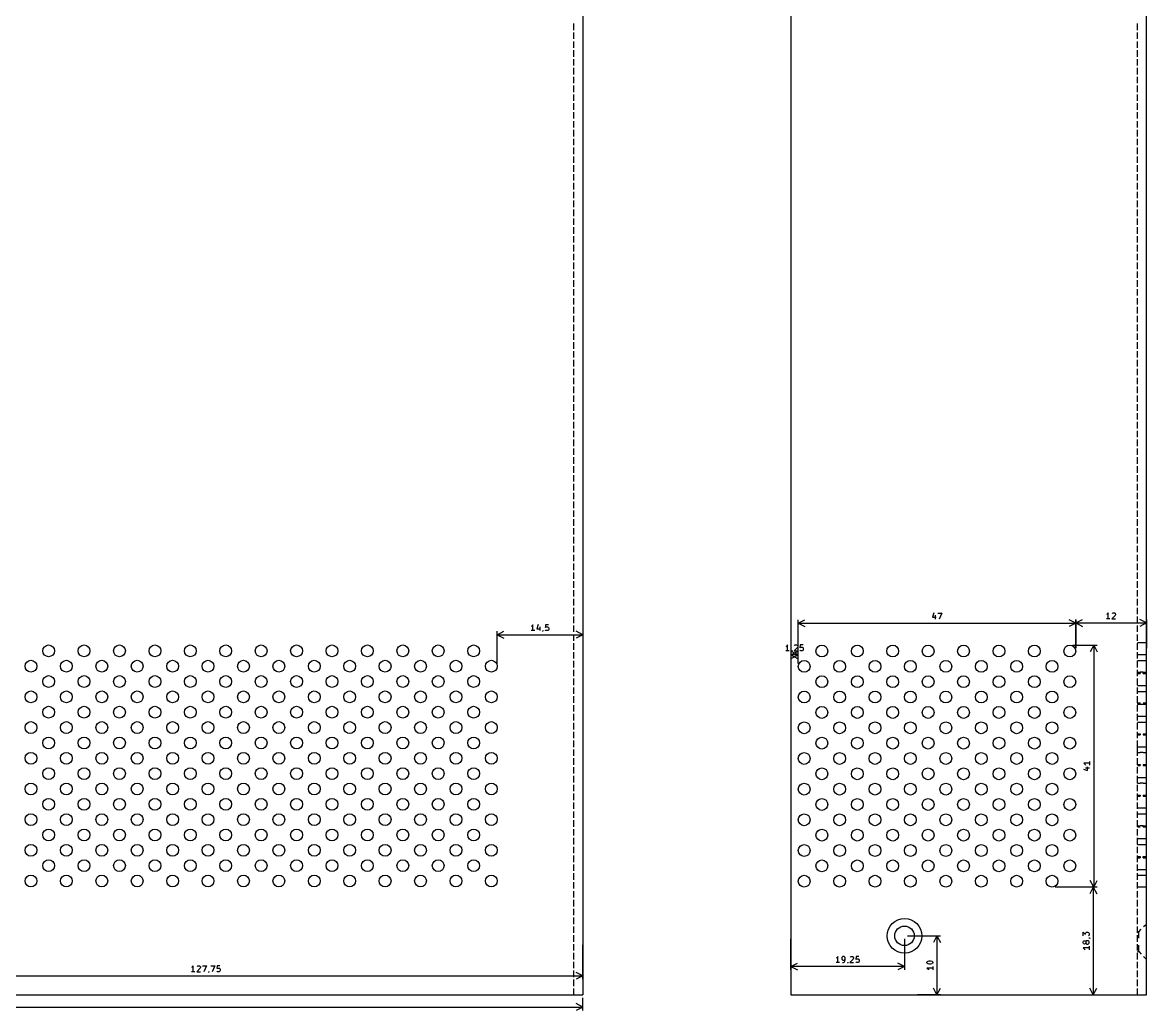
# Model space of a CAD drawing. Extents: x 24 to 504, y -400 to -22.
# Drawn here: x 295.1 to 485.5, y -397.5 to -230 of the extents above; entities that cross this region are included whole.
import ezdxf

# ---------------------------------------------------------------- set-up
doc = ezdxf.new("R2010")
doc.units = 0
doc.layers.add('BLACK', color=7, linetype='CONTINUOUS')

msp = doc.modelspace()

# ---------------------------------------------------------------- linework, layer by layer
at = {"layer": 'BLACK', "linetype": 'CONTINUOUS'}
for p, q in [((390, -154.8), (390, -394.8)), ((425.25, -154.8), (425.25, -394.8)), ((485.5, -394.8), (485.5, -154.8)), ((388.5, -231.3), (388.5, -230.2)), ((483.973089, -231.300002), (483.972908, -230.200002)), ((388.5, -232.8), (388.5, -231.7)), ((483.973336, -232.800002), (483.973155, -231.700002)), ((388.5, -234.3), (388.5, -233.2)), ((483.973583, -234.300002), (483.973402, -233.200002)), ((388.5, -235.8), (388.5, -234.7)), ((483.97383, -235.800002), (483.973649, -234.700002)), ((388.5, -237.3), (388.5, -236.2)), ((388.5, -238.8), (388.5, -237.7)), ((483.974077, -237.300002), (483.973896, -236.200002)), ((483.974324, -238.800002), (483.974143, -237.700002)), ((388.5, -240.3), (388.5, -239.2)), ((483.974571, -240.300002), (483.97439, -239.200002)), ((388.5, -241.8), (388.5, -240.7)), ((483.974817, -241.800002), (483.974636, -240.700002)), ((388.5, -243.3), (388.5, -242.2)), ((388.5, -244.8), (388.5, -243.7)), ((483.975064, -243.300002), (483.974883, -242.200002)), ((483.975311, -244.800002), (483.97513, -243.700002)), ((388.5, -246.3), (388.5, -245.2)), ((483.975558, -246.300002), (483.975377, -245.200002)), ((388.5, -247.8), (388.5, -246.7)), ((483.975805, -247.800002), (483.975624, -246.700002)), ((388.5, -249.3), (388.5, -248.2)), ((483.976052, -249.300002), (483.975871, -248.200002)), ((388.5, -250.8), (388.5, -249.7)), ((388.5, -252.3), (388.5, -251.2)), ((483.976299, -250.800002), (483.976118, -249.700002)), ((483.976546, -252.300002), (483.976365, -251.200002)), ((388.5, -253.8), (388.5, -252.7)), ((483.976793, -253.800002), (483.976612, -252.700002)), ((388.5, -255.3), (388.5, -254.2)), ((483.977039, -255.300002), (483.976858, -254.200002)), ((388.5, -256.8), (388.5, -255.7)), ((483.977286, -256.800002), (483.977105, -255.700002)), ((388.5, -258.3), (388.5, -257.2)), ((388.5, -259.8), (388.5, -258.7)), ((483.977533, -258.300002), (483.977352, -257.200002)), ((483.97778, -259.800002), (483.977599, -258.700002)), ((388.5, -261.3), (388.5, -260.2)), ((483.978027, -261.300002), (483.977846, -260.200002)), ((388.5, -262.8), (388.5, -261.7)), ((483.978274, -262.800002), (483.978093, -261.700002)), ((388.5, -264.3), (388.5, -263.2)), ((388.5, -265.8), (388.5, -264.7)), ((483.978521, -264.300002), (483.97834, -263.200002)), ((483.978768, -265.800002), (483.978587, -264.700002)), ((388.5, -267.3), (388.5, -266.2)), ((483.979015, -267.300002), (483.978834, -266.200002)), ((388.5, -268.8), (388.5, -267.7)), ((483.979261, -268.800002), (483.97908, -267.700002)), ((388.5, -270.3), (388.5, -269.2)), ((483.979508, -270.300002), (483.979327, -269.200002)), ((388.5, -271.8), (388.5, -270.7)), ((388.5, -273.3), (388.5, -272.2)), ((483.979755, -271.800002), (483.979574, -270.700002)), ((483.980002, -273.300002), (483.979821, -272.200002)), ((388.5, -274.8), (388.5, -273.7)), ((483.980249, -274.800002), (483.980068, -273.700002)), ((388.5, -276.3), (388.5, -275.2)), ((483.980496, -276.300002), (483.980315, -275.200002)), ((388.5, -277.8), (388.5, -276.7)), ((483.980743, -277.800002), (483.980562, -276.700002)), ((388.5, -279.3), (388.5, -278.2)), ((388.5, -280.8), (388.5, -279.7)), ((483.98099, -279.300002), (483.980809, -278.200002)), ((483.981237, -280.800002), (483.981055, -279.700002)), ((388.5, -282.3), (388.5, -281.2)), ((483.981483, -282.300002), (483.981302, -281.200002)), ((388.5, -283.8), (388.5, -282.7)), ((483.98173, -283.800002), (483.981549, -282.700002)), ((388.5, -285.3), (388.5, -284.2)), ((483.981977, -285.300001), (483.981796, -284.200001)), ((388.5, -286.8), (388.5, -285.7)), ((388.5, -288.3), (388.5, -287.2)), ((483.982224, -286.800001), (483.982043, -285.700001)), ((483.982471, -288.300001), (483.98229, -287.200001)), ((388.5, -289.8), (388.5, -288.7)), ((483.982718, -289.800001), (483.982537, -288.700001)), ((388.5, -291.3), (388.5, -290.2)), ((483.982965, -291.300001), (483.982784, -290.200001)), ((388.5, -292.8), (388.5, -291.7)), ((388.5, -294.3), (388.5, -293.2)), ((483.983212, -292.800001), (483.983031, -291.700001)), ((483.983459, -294.300001), (483.983277, -293.200001)), ((388.5, -295.8), (388.5, -294.7)), ((483.983705, -295.800001), (483.983524, -294.700001)), ((388.5, -297.3), (388.5, -296.2)), ((483.983952, -297.300001), (483.983771, -296.200001)), ((388.5, -298.8), (388.5, -297.7)), ((483.984199, -298.800001), (483.984018, -297.700001)), ((388.5, -300.3), (388.5, -299.2)), ((388.5, -301.8), (388.5, -300.7)), ((483.984446, -300.300001), (483.984265, -299.200001)), ((483.984693, -301.800001), (483.984512, -300.700001)), ((388.5, -303.3), (388.5, -302.2)), ((483.98494, -303.300001), (483.984759, -302.200001)), ((388.5, -304.8), (388.5, -303.7)), ((483.985187, -304.800001), (483.985006, -303.700001)), ((388.5, -306.3), (388.5, -305.2)), ((483.985434, -306.300001), (483.985253, -305.200001)), ((388.5, -307.8), (388.5, -306.7)), ((388.5, -309.3), (388.5, -308.2)), ((483.985681, -307.800001), (483.985499, -306.700001)), ((483.985927, -309.300001), (483.985746, -308.200001)), ((388.5, -310.8), (388.5, -309.7)), ((483.986174, -310.800001), (483.985993, -309.700001)), ((388.5, -312.3), (388.5, -311.2)), ((483.986421, -312.300001), (483.98624, -311.200001)), ((388.5, -313.8), (388.5, -312.7)), ((388.5, -315.3), (388.5, -314.2)), ((483.986668, -313.800001), (483.986487, -312.700001)), ((483.986915, -315.300001), (483.986734, -314.200001)), ((388.5, -316.8), (388.5, -315.7)), ((483.987162, -316.800001), (483.986981, -315.700001)), ((388.5, -318.3), (388.5, -317.2)), ((483.987409, -318.300001), (483.987228, -317.200001)), ((388.5, -319.8), (388.5, -318.7)), ((483.987656, -319.800001), (483.987475, -318.700001)), ((388.5, -321.3), (388.5, -320.2)), ((388.5, -322.8), (388.5, -321.7)), ((483.987903, -321.300001), (483.987721, -320.200001)), ((483.988149, -322.800001), (483.987968, -321.700001)), ((388.5, -324.3), (388.5, -323.2)), ((483.988396, -324.300001), (483.988215, -323.200001)), ((388.5, -325.8), (388.5, -324.7)), ((483.988643, -325.800001), (483.988462, -324.700001)), ((388.5, -327.3), (388.5, -326.2)), ((483.98889, -327.300001), (483.988709, -326.200001)), ((388.5, -328.8), (388.5, -327.7)), ((388.5, -330.3), (388.5, -329.2)), ((483.989137, -328.800001), (483.988956, -327.700001)), ((483.989384, -330.300001), (483.989203, -329.200001)), ((388.5, -331.8), (388.5, -330.7)), ((426.5, -331.8), (427.626504, -331.213579)), ((426.5, -338.63515), (426.5, -331.21358)), ((449.47619, -330.0572), (449.238095, -330.771485)), ((449.238095, -330.771485), (449.857142, -330.771485)), ((449.714285, -330.438152), (449.714285, -331.104819)), ((450.142857, -330.104819), (450.809523, -330.104819)), ((450.809523, -330.104819), (450.380952, -331.104819)), ((473.5, -331.8), (472.373496, -331.213579)), ((473.5, -331.76), (474.626504, -331.173579)), ((473.5, -336.03515), (473.5, -331.17358)), ((473.5, -331.21358), (473.5, -336.03515)), ((478.833333, -330.302914), (478.738095, -330.350533)), ((479.309523, -331.064819), (478.738095, -331.064819)), ((478.928571, -330.207676), (478.833333, -330.302914)), ((479.023809, -330.064819), (478.928571, -330.207676)), ((479.023809, -331.064819), (479.023809, -330.064819)), ((480.214285, -330.49339), (479.642857, -331.064819)), ((479.642857, -331.064819), (480.261904, -331.064819)), ((479.690476, -330.160057), (479.738095, -330.112438)), ((479.738095, -330.112438), (479.833333, -330.064819)), ((479.833333, -330.064819), (480.071428, -330.064819)), ((480.071428, -330.064819), (480.166666, -330.112438)), ((480.166666, -330.112438), (480.214285, -330.160057)), ((480.214285, -330.160057), (480.261904, -330.255295)), ((480.261904, -330.350533), (480.214285, -330.49339)), ((480.261904, -330.255295), (480.261904, -330.350533)), ((483.989631, -331.800001), (483.98945, -330.700001)), ((485.5, -331.76), (484.373496, -331.173579)), ((485.5, -331.17358), (485.5, -336.03515)), ((375.5, -333.77), (376.626504, -333.183579)), ((375.5, -338.6), (375.5, -333.18358)), ((381.364048, -332.312914), (381.26881, -332.360533)), ((381.840238, -333.074819), (381.26881, -333.074819)), ((381.459286, -332.217676), (381.364048, -332.312914)), ((381.554524, -332.074819), (381.459286, -332.217676)), ((381.554524, -333.074819), (381.554524, -332.074819)), ((382.459286, -332.0272), (382.221191, -332.741485)), ((382.221191, -332.741485), (382.840238, -332.741485)), ((382.697381, -332.408152), (382.697381, -333.074819)), ((383.221191, -333.170057), (383.173572, -333.217676)), ((383.26881, -333.074819), (383.221191, -333.170057)), ((383.26881, -333.0272), (383.26881, -333.074819)), ((383.697381, -332.074819), (383.649762, -332.551009)), ((383.649762, -332.551009), (383.697381, -332.50339)), ((383.697381, -333.0272), (383.649762, -332.97958)), ((384.173571, -332.074819), (383.697381, -332.074819)), ((383.697381, -332.50339), (383.792619, -332.455771)), ((383.792619, -333.074819), (383.697381, -333.0272)), ((383.792619, -332.455771), (384.030714, -332.455771)), ((384.030714, -333.074819), (383.792619, -333.074819)), ((384.030714, -332.455771), (384.125952, -332.50339)), ((384.125952, -333.0272), (384.030714, -333.074819)), ((384.125952, -332.50339), (384.173571, -332.551009)), ((384.173571, -332.97958), (384.125952, -333.0272)), ((384.173571, -332.551009), (384.22119, -332.646247)), ((384.22119, -332.884342), (384.173571, -332.97958)), ((384.22119, -332.646247), (384.22119, -332.884342)), ((388.5, -333.3), (388.5, -332.2)), ((389.99, -333.77), (388.863496, -333.183579)), ((389.99, -333.18358), (389.99, -338.6)), ((426.5, -331.8), (473.5, -331.8)), ((426.5, -331.8), (427.626504, -332.386421)), ((473.5, -331.8), (472.373496, -332.386421)), ((473.5, -331.76), (485.5, -331.76)), ((473.5, -331.76), (474.626504, -332.346421)), ((483.989878, -333.300001), (483.989697, -332.200001)), ((485.5, -331.76), (484.373496, -332.346421)), ((375.5, -333.77), (389.99, -333.77)), ((375.5, -333.77), (376.626504, -334.356421)), ((388.5, -334.8), (388.5, -333.7)), ((389.99, -333.77), (388.863496, -334.356421)), ((483.990125, -334.800001), (483.989943, -333.700001)), ((483.999423, -335.110049), (484.443922, -335.110049)), ((484.443922, -335.110049), (484.951922, -335.110049)), ((484.951922, -335.110049), (485.459921, -335.110049)), ((388.5, -336.3), (388.5, -335.2)), ((388.5, -337.8), (388.5, -336.7)), ((424.494048, -335.742914), (424.39881, -335.790533)), ((424.970238, -336.504819), (424.39881, -336.504819)), ((424.589286, -335.647676), (424.494048, -335.742914)), ((424.684524, -335.504819), (424.589286, -335.647676)), ((424.684524, -336.504819), (424.684524, -335.504819)), ((425.25, -337.2), (426.376504, -336.613579)), ((425.25, -336.61358), (425.25, -338.66)), ((425.39881, -336.600057), (425.351191, -336.647676)), ((426.5, -337.2), (425.373496, -336.613579)), ((425.446429, -336.504819), (425.39881, -336.600057)), ((425.446429, -336.4572), (425.446429, -336.504819)), ((426.35119, -335.93339), (425.779762, -336.504819)), ((425.779762, -336.504819), (426.398809, -336.504819)), ((425.827381, -335.600057), (425.875, -335.552438)), ((425.875, -335.552438), (425.970238, -335.504819)), ((425.970238, -335.504819), (426.208333, -335.504819)), ((426.208333, -335.504819), (426.303571, -335.552438)), ((426.303571, -335.552438), (426.35119, -335.600057)), ((426.35119, -335.600057), (426.398809, -335.695295)), ((426.398809, -335.790533), (426.35119, -335.93339)), ((426.398809, -335.695295), (426.398809, -335.790533)), ((426.5, -338.63515), (426.5, -336.61358)), ((426.827381, -335.504819), (426.779762, -335.981009)), ((426.779762, -335.981009), (426.827381, -335.93339)), ((426.827381, -336.4572), (426.779762, -336.40958)), ((427.303571, -335.504819), (426.827381, -335.504819)), ((426.827381, -335.93339), (426.922619, -335.885771)), ((426.922619, -336.504819), (426.827381, -336.4572)), ((426.922619, -335.885771), (427.160714, -335.885771)), ((427.160714, -336.504819), (426.922619, -336.504819)), ((427.160714, -335.885771), (427.255952, -335.93339)), ((427.255952, -336.4572), (427.160714, -336.504819)), ((427.255952, -335.93339), (427.303571, -335.981009)), ((427.303571, -336.40958), (427.255952, -336.4572)), ((427.303571, -335.981009), (427.35119, -336.076247)), ((427.35119, -336.314342), (427.303571, -336.40958)), ((427.35119, -336.076247), (427.35119, -336.314342)), ((473, -335.53515), (477.13642, -335.53515)), ((476.55, -335.53515), (475.963579, -336.661654)), ((476.55, -335.53515), (476.55, -376.53515)), ((476.55, -335.53515), (477.136421, -336.661654)), ((483.990371, -336.300001), (483.99019, -335.200001)), ((483.990618, -337.800001), (483.990437, -336.700001)), ((388.5, -339.3), (388.5, -338.2)), ((426.5, -337.2), (425.25, -337.2)), ((425.25, -337.2), (426.376504, -337.786421)), ((426.5, -337.2), (425.373496, -337.786421)), ((483.990865, -339.300001), (483.990684, -338.200001)), ((483.999423, -337.142073), (484.443922, -337.142073)), ((483.999423, -338.158071), (484.443922, -338.158071)), ((484.443922, -337.142073), (484.951922, -337.142073)), ((484.443922, -338.158071), (484.951922, -338.158071)), ((484.951922, -337.142073), (485.459921, -337.142073)), ((484.951922, -338.158071), (485.459921, -338.158071)), ((388.5, -340.8), (388.5, -339.7)), ((483.991112, -340.800001), (483.990931, -339.700001)), ((483.999423, -340.126569), (484.443922, -340.126569)), ((483.999423, -340.317069), (484.443922, -340.317069)), ((484.951922, -340.126569), (484.443922, -340.126569)), ((484.443922, -340.126569), (484.443922, -340.317069)), ((484.951922, -340.126569), (485.459921, -340.126569)), ((484.951922, -340.317069), (484.951922, -340.126569)), ((484.951922, -340.317069), (485.459921, -340.317069)), ((485.459921, -340.126569), (485.459921, -340.317069)), ((388.5, -342.3), (388.5, -341.2)), ((388.5, -343.8), (388.5, -342.7)), ((483.991359, -342.300001), (483.991178, -341.200001)), ((483.991606, -343.800001), (483.991425, -342.700001)), ((483.999423, -342.349066), (484.443922, -342.349066)), ((484.443922, -342.349066), (484.951922, -342.349066)), ((484.951922, -342.349066), (485.459921, -342.349066)), ((388.5, -345.3), (388.5, -344.2)), ((483.991853, -345.300001), (483.991672, -344.200001)), ((483.999423, -343.365065), (484.443922, -343.365065)), ((484.443922, -343.365065), (484.951922, -343.365065)), ((484.951922, -343.365065), (485.459921, -343.365065)), ((388.5, -346.8), (388.5, -345.7)), ((483.9921, -346.800001), (483.991919, -345.700001)), ((483.999423, -345.333562), (484.443922, -345.333562)), ((483.999423, -345.333562), (483.999423, -345.524062)), ((483.999423, -345.524062), (484.443922, -345.524062)), ((484.443922, -345.524062), (484.443922, -345.333562)), ((484.443922, -345.524062), (484.951922, -345.524062)), ((484.951922, -345.333562), (485.459921, -345.333562)), ((484.951922, -345.524062), (485.459921, -345.524062)), ((485.459921, -345.524062), (485.459921, -345.333562)), ((388.5, -348.3), (388.5, -347.2)), ((483.992346, -348.300001), (483.992165, -347.200001)), ((483.999423, -347.556059), (484.443922, -347.556059)), ((484.443922, -347.556059), (484.951922, -347.556059)), ((484.951922, -347.556059), (485.459921, -347.556059)), ((388.5, -349.8), (388.5, -348.7)), ((388.5, -351.3), (388.5, -350.2)), ((483.992593, -349.800001), (483.992412, -348.700001)), ((483.99284, -351.300001), (483.992659, -350.200001)), ((483.999423, -348.572058), (484.443922, -348.572058)), ((484.443922, -348.572058), (484.951922, -348.572058)), ((484.951922, -348.572058), (485.459921, -348.572058)), ((388.5, -352.8), (388.5, -351.7)), ((483.993087, -352.800001), (483.992906, -351.700001)), ((483.999423, -350.540529), (484.443922, -350.540529)), ((483.999423, -350.731055), (484.443922, -350.731055)), ((484.443922, -350.540529), (484.443922, -350.731055)), ((484.951922, -350.540529), (485.459921, -350.540529)), ((484.951922, -350.540529), (484.951922, -350.731055)), ((484.951922, -350.731055), (485.459921, -350.731055)), ((485.459921, -350.731055), (485.459921, -350.540529)), ((388.5, -354.3), (388.5, -353.2)), ((483.993334, -354.300001), (483.993153, -353.200001)), ((483.999423, -353.715525), (483.999423, -352.763053)), ((483.999423, -352.763053), (484.443922, -352.763053)), ((483.999423, -353.715525), (484.443922, -353.715525)), ((484.443922, -352.763053), (484.951922, -352.763053)), ((484.951922, -353.715525), (484.443922, -353.715525)), ((484.951922, -352.763053), (485.459921, -352.763053)), ((484.951922, -353.715525), (485.459921, -353.715525)), ((485.459921, -352.763053), (485.459921, -353.715525)), ((388.5, -355.8), (388.5, -354.7)), ((475.854819, -355.558959), (474.854819, -355.558959)), ((474.854819, -355.558959), (474.997676, -355.654197)), ((474.997676, -355.654197), (475.092914, -355.749435)), ((475.092914, -355.749435), (475.140533, -355.844673)), ((475.854819, -355.273245), (475.854819, -355.844673)), ((483.993581, -355.800001), (483.9934, -354.700001)), ((483.999423, -355.747523), (484.443922, -355.747523)), ((483.999423, -355.938049), (484.443922, -355.938049)), ((484.443922, -355.747523), (484.443922, -355.938049)), ((484.951922, -355.747523), (484.951922, -355.938049)), ((484.951922, -355.747523), (485.459921, -355.747523)), ((484.951922, -355.938049), (485.459921, -355.938049)), ((485.459921, -355.938049), (485.459921, -355.747523)), ((388.5, -357.3), (388.5, -356.2)), ((388.5, -358.8), (388.5, -357.7)), ((474.8072, -356.558959), (475.521485, -356.797054)), ((475.188152, -356.320864), (475.854819, -356.320864)), ((475.521485, -356.797054), (475.521485, -356.178007)), ((483.993828, -357.300001), (483.993647, -356.200001)), ((483.994075, -358.8), (483.993894, -357.700001)), ((483.999423, -358.922519), (483.999423, -357.970046)), ((483.999423, -357.970046), (484.443922, -357.970046)), ((484.443922, -357.970046), (484.951922, -357.970046)), ((484.951922, -357.970046), (485.459921, -357.970046)), ((485.459921, -357.970046), (485.459921, -358.922519)), ((388.5, -360.3), (388.5, -359.2)), ((483.994322, -360.3), (483.994141, -359.2)), ((483.999423, -358.922519), (484.443922, -358.922519)), ((484.951922, -358.922519), (484.443922, -358.922519)), ((484.951922, -358.922519), (485.459921, -358.922519)), ((388.5, -361.8), (388.5, -360.7)), ((483.994568, -361.8), (483.994387, -360.7)), ((483.999423, -360.954543), (484.443922, -360.954543)), ((483.999423, -361.145042), (484.443922, -361.145042)), ((484.443922, -360.954543), (484.443922, -361.145042)), ((484.951922, -360.954543), (484.951922, -361.145042)), ((484.951922, -360.954543), (485.459921, -360.954543)), ((484.951922, -361.145042), (485.459921, -361.145042)), ((485.459921, -361.145042), (485.459921, -360.954543)), ((388.5, -363.3), (388.5, -362.2)), ((388.5, -364.8), (388.5, -363.7)), ((483.994815, -363.3), (483.994634, -362.2)), ((483.995062, -364.8), (483.994881, -363.7)), ((483.999423, -363.11354), (484.443922, -363.11354)), ((484.443922, -363.11354), (484.951922, -363.11354)), ((484.951922, -363.11354), (485.459921, -363.11354)), ((388.5, -366.3), (388.5, -365.2)), ((483.995309, -366.3), (483.995128, -365.2)), ((483.999423, -364.129539), (484.443922, -364.129539)), ((484.443922, -364.129539), (484.951922, -364.129539)), ((484.951922, -364.129539), (485.459921, -364.129539)), ((388.5, -367.8), (388.5, -366.7)), ((483.995556, -367.8), (483.995375, -366.7)), ((483.999423, -366.161536), (484.443922, -366.161536)), ((483.999423, -366.161536), (483.999423, -366.352036)), ((483.999423, -366.352036), (484.443922, -366.352036)), ((484.951922, -366.161536), (484.443922, -366.161536)), ((484.951922, -366.352036), (484.951922, -366.161536)), ((484.951922, -366.161536), (485.459921, -366.161536)), ((484.951922, -366.352036), (485.459921, -366.352036)), ((485.459921, -366.161536), (485.459921, -366.352036)), ((388.5, -369.3), (388.5, -368.2)), ((483.995803, -369.3), (483.995622, -368.2)), ((483.999423, -368.320533), (484.443922, -368.320533)), ((483.999423, -369.336532), (484.443922, -369.336532)), ((484.443922, -368.320533), (484.951922, -368.320533)), ((484.443922, -369.336532), (484.951922, -369.336532)), ((484.951922, -368.320533), (485.459921, -368.320533)), ((484.951922, -369.336532), (485.459921, -369.336532)), ((388.5, -370.8), (388.5, -369.7)), ((388.5, -372.3), (388.5, -371.2)), ((483.99605, -370.8), (483.995869, -369.7)), ((483.996297, -372.3), (483.996116, -371.2)), ((388.5, -373.8), (388.5, -372.7)), ((483.996544, -373.8), (483.996363, -372.7)), ((483.999423, -371.368529), (484.443922, -371.368529)), ((483.999423, -371.559029), (484.443922, -371.559029)), ((484.443922, -371.368529), (484.443922, -371.559029)), ((484.951922, -371.559029), (484.951922, -371.368529)), ((484.951922, -371.368529), (485.459921, -371.368529)), ((484.951922, -371.559029), (485.459921, -371.559029)), ((485.459921, -371.368529), (485.459921, -371.559029)), ((388.5, -375.3), (388.5, -374.2)), ((483.99679, -375.3), (483.996609, -374.2)), ((483.999423, -373.527527), (484.443922, -373.527527)), ((483.999423, -374.543525), (484.443922, -374.543525)), ((484.443922, -373.527527), (484.951922, -373.527527)), ((484.443922, -374.543525), (484.951922, -374.543525)), ((484.951922, -373.527527), (485.459921, -373.527527)), ((484.951922, -374.543525), (485.459921, -374.543525)), ((388.5, -376.8), (388.5, -375.7)), ((477.13642, -376.53515), (470, -376.53515)), ((476.47, -376.53515), (475.883579, -377.661654)), ((476.05, -376.53515), (475.88358, -376.53515)), ((476.55, -376.53515), (475.963579, -375.408646)), ((476.47, -376.53515), (476.47, -394.8)), ((476.47, -376.53515), (477.056421, -377.661654)), ((476.55, -376.53515), (477.136421, -375.408646)), ((483.997037, -376.8), (483.996856, -375.7)), ((483.999423, -376.512023), (484.443922, -376.512023)), ((484.443922, -376.512023), (484.951922, -376.512023)), ((484.951922, -376.512023), (485.459921, -376.512023)), ((388.5, -378.3), (388.5, -377.2)), ((388.5, -379.8), (388.5, -378.7)), ((483.997284, -378.3), (483.997103, -377.2)), ((483.997531, -379.8), (483.99735, -378.7)), ((388.5, -381.3), (388.5, -380.2)), ((483.997778, -381.3), (483.997597, -380.2)), ((388.5, -382.8), (388.5, -381.7)), ((483.998025, -382.8), (483.997844, -381.7)), ((388.5, -384.3), (388.5, -383.2)), ((474.774819, -384.810431), (474.774819, -384.191384)), ((474.774819, -384.191384), (475.155771, -384.524717)), ((475.155771, -384.38186), (475.20339, -384.286622)), ((475.155771, -384.524717), (475.155771, -384.38186)), ((475.20339, -384.286622), (475.251009, -384.239003)), ((475.251009, -384.239003), (475.346247, -384.191384)), ((475.346247, -384.191384), (475.584342, -384.191384)), ((475.584342, -384.191384), (475.67958, -384.239003)), ((475.67958, -384.239003), (475.7272, -384.286622)), ((475.7272, -384.286622), (475.774819, -384.38186)), ((475.774819, -384.667574), (475.7272, -384.762812)), ((475.774819, -384.38186), (475.774819, -384.667574)), ((483.998272, -384.3), (483.998091, -383.2)), ((483.999423, -384.132013), (484.062923, -384.132013)), ((484.062923, -384.132013), (484.12646, -384.132013)), ((484.189923, -384.132013), (484.062923, -384.132013)), ((484.12646, -384.132013), (484.189923, -384.132013)), ((484.189923, -384.132013), (484.570922, -383.687514)), ((484.189923, -385.211512), (484.189923, -384.132013)), ((485.015422, -383.243014), (485.459921, -382.862015)), ((388.5, -385.8), (388.5, -384.7)), ((388.5, -387.3), (388.5, -386.2)), ((390, -392.15642), (390, -386.3)), ((425.25, -390.58642), (425.25, -385.3)), ((444.5, -385.3), (444.5, -390.58642)), ((445, -384.8), (450.58642, -384.8)), ((450, -384.8), (449.413579, -385.926504)), ((450, -384.8), (450, -394.8)), ((450, -384.8), (450.586421, -385.926504)), ((474.774819, -385.810431), (474.822438, -385.715193)), ((474.774819, -386.000907), (474.774819, -385.810431)), ((474.822438, -386.096145), (474.774819, -386.000907)), ((474.822438, -385.715193), (474.870057, -385.667574)), ((474.870057, -386.143764), (474.822438, -386.096145)), ((474.870057, -385.667574), (474.965295, -385.619955)), ((474.965295, -386.191383), (474.870057, -386.143764)), ((474.965295, -385.619955), (475.012914, -385.619955)), ((475.012914, -386.191383), (474.965295, -386.191383)), ((475.012914, -385.619955), (475.108152, -385.667574)), ((475.108152, -386.143764), (475.012914, -386.191383)), ((475.108152, -385.667574), (475.155771, -385.715193)), ((475.155771, -386.096145), (475.108152, -386.143764)), ((475.155771, -385.715193), (475.20339, -385.810431)), ((475.20339, -386.000907), (475.155771, -386.096145)), ((475.251009, -385.715193), (475.20339, -385.810431)), ((475.20339, -385.810431), (475.20339, -386.000907)), ((475.20339, -386.000907), (475.251009, -386.096145)), ((475.298628, -385.667574), (475.251009, -385.715193)), ((475.251009, -386.096145), (475.298628, -386.143764)), ((475.393866, -385.619955), (475.298628, -385.667574)), ((475.298628, -386.143764), (475.393866, -386.191383)), ((475.584342, -385.619955), (475.393866, -385.619955)), ((475.393866, -386.191383), (475.584342, -386.191383)), ((475.67958, -385.667574), (475.584342, -385.619955)), ((475.584342, -386.191383), (475.67958, -386.143764)), ((475.7272, -384.762812), (475.67958, -384.810431)), ((475.7272, -385.715193), (475.67958, -385.667574)), ((475.67958, -386.143764), (475.7272, -386.096145)), ((475.7272, -385.143764), (475.774819, -385.143764)), ((475.774819, -385.810431), (475.7272, -385.715193)), ((475.7272, -386.096145), (475.774819, -386.000907)), ((475.774819, -385.143764), (475.870057, -385.191383)), ((475.774819, -386.000907), (475.774819, -385.810431)), ((475.774819, -386.572336), (475.774819, -387.143764)), ((475.870057, -385.191383), (475.917676, -385.239002)), ((483.998519, -385.8), (483.998338, -384.7)), ((483.998766, -387.3), (483.998585, -386.2)), ((484.189923, -387.434009), (484.189923, -386.354511)), ((388.5, -388.8), (388.5, -387.7)), ((433.113095, -388.447676), (433.017857, -388.542914)), ((433.208333, -388.304819), (433.113095, -388.447676)), ((433.208333, -389.304819), (433.208333, -388.304819)), ((433.922619, -388.400057), (433.875, -388.495295)), ((433.970238, -388.352438), (433.922619, -388.400057)), ((434.065476, -388.304819), (433.970238, -388.352438)), ((434.255952, -388.304819), (434.065476, -388.304819)), ((434.35119, -388.352438), (434.255952, -388.304819)), ((434.398809, -388.400057), (434.35119, -388.352438)), ((434.446428, -388.495295), (434.398809, -388.400057)), ((435.303571, -388.400057), (435.35119, -388.352438)), ((435.35119, -388.352438), (435.446428, -388.304819)), ((435.446428, -388.304819), (435.684523, -388.304819)), ((435.684523, -388.304819), (435.779761, -388.352438)), ((435.779761, -388.352438), (435.82738, -388.400057)), ((435.82738, -388.400057), (435.874999, -388.495295)), ((436.303571, -388.304819), (436.255952, -388.781009)), ((436.779761, -388.304819), (436.303571, -388.304819)), ((475.774819, -386.85805), (474.774819, -386.85805)), ((474.774819, -386.85805), (474.917676, -386.953288)), ((474.917676, -386.953288), (475.012914, -387.048526)), ((475.012914, -387.048526), (475.060533, -387.143764)), ((483.999012, -388.8), (483.998831, -387.7)), ((483.999423, -387.434009), (484.062923, -387.434009)), ((484.12646, -387.434009), (484.062923, -387.434009)), ((484.12646, -387.434009), (484.189923, -387.434009)), ((484.189923, -387.434009), (484.570922, -387.878509)), ((485.015422, -388.323008), (485.459921, -388.767507)), ((323.791667, -390.112914), (323.696429, -390.160533)), ((323.886905, -390.017676), (323.791667, -390.112914)), ((323.982143, -389.874819), (323.886905, -390.017676)), ((323.982143, -390.874819), (323.982143, -389.874819)), ((325.172619, -390.30339), (324.601191, -390.874819)), ((324.64881, -389.970057), (324.696429, -389.922438)), ((324.696429, -389.922438), (324.791667, -389.874819)), ((324.791667, -389.874819), (325.029762, -389.874819)), ((325.029762, -389.874819), (325.125, -389.922438)), ((325.125, -389.922438), (325.172619, -389.970057)), ((325.172619, -389.970057), (325.220238, -390.065295)), ((325.220238, -390.160533), (325.172619, -390.30339)), ((325.220238, -390.065295), (325.220238, -390.160533)), ((325.553572, -389.874819), (326.220238, -389.874819)), ((326.220238, -389.874819), (325.791667, -390.874819)), ((326.982143, -389.874819), (327.648809, -389.874819)), ((327.648809, -389.874819), (327.220238, -390.874819)), ((328.029762, -389.874819), (327.982143, -390.351009)), ((327.982143, -390.351009), (328.029762, -390.30339)), ((328.505952, -389.874819), (328.029762, -389.874819)), ((328.029762, -390.30339), (328.125, -390.255771)), ((328.125, -390.255771), (328.363095, -390.255771)), ((328.363095, -390.255771), (328.458333, -390.30339)), ((328.458333, -390.30339), (328.505952, -390.351009)), ((328.505952, -390.351009), (328.553571, -390.446247)), ((388.5, -390.3), (388.5, -389.2)), ((425.25, -390), (426.376504, -389.413579)), ((444.5, -390), (425.25, -390)), ((425.25, -390), (426.376504, -390.586421)), ((433.017857, -388.542914), (432.922619, -388.590533)), ((433.494047, -389.304819), (432.922619, -389.304819)), ((433.875, -388.495295), (433.875, -388.73339)), ((433.875, -388.73339), (433.922619, -388.828628)), ((433.922619, -388.828628), (433.970238, -388.876247)), ((433.970238, -388.876247), (434.065476, -388.923866)), ((433.970238, -389.304819), (434.160714, -389.304819)), ((434.065476, -388.923866), (434.255952, -388.923866)), ((434.160714, -389.304819), (434.255952, -389.2572)), ((434.255952, -388.923866), (434.35119, -388.876247)), ((434.255952, -389.2572), (434.303571, -389.20958)), ((434.303571, -389.20958), (434.398809, -389.066723)), ((434.35119, -388.876247), (434.398809, -388.828628)), ((434.398809, -388.828628), (434.446428, -388.73339)), ((434.398809, -389.066723), (434.446428, -388.876247)), ((434.446428, -388.876247), (434.446428, -388.495295)), ((434.875, -389.400057), (434.827381, -389.447676)), ((434.922619, -389.304819), (434.875, -389.400057)), ((434.922619, -389.2572), (434.922619, -389.304819)), ((435.82738, -388.73339), (435.255952, -389.304819)), ((435.255952, -389.304819), (435.874999, -389.304819)), ((435.874999, -388.590533), (435.82738, -388.73339)), ((435.874999, -388.495295), (435.874999, -388.590533)), ((436.255952, -388.781009), (436.303571, -388.73339)), ((436.303571, -389.2572), (436.255952, -389.20958)), ((436.303571, -388.73339), (436.398809, -388.685771)), ((436.398809, -389.304819), (436.303571, -389.2572)), ((436.398809, -388.685771), (436.636904, -388.685771)), ((436.636904, -389.304819), (436.398809, -389.304819)), ((436.636904, -388.685771), (436.732142, -388.73339)), ((436.732142, -389.2572), (436.636904, -389.304819)), ((436.732142, -388.73339), (436.779761, -388.781009)), ((436.779761, -389.20958), (436.732142, -389.2572)), ((436.779761, -388.781009), (436.82738, -388.876247)), ((436.82738, -389.114342), (436.779761, -389.20958)), ((436.82738, -388.876247), (436.82738, -389.114342)), ((444.5, -390), (443.373496, -389.413579)), ((444.5, -390), (443.373496, -390.586421)), ((448.304819, -389.27619), (448.352438, -389.180952)), ((448.304819, -389.371428), (448.304819, -389.27619)), ((448.352438, -389.466666), (448.304819, -389.371428)), ((449.304819, -390.27619), (448.304819, -390.27619)), ((448.304819, -390.27619), (448.447676, -390.371428)), ((448.352438, -389.180952), (448.400057, -389.133333)), ((448.400057, -389.514285), (448.352438, -389.466666)), ((448.400057, -389.133333), (448.495295, -389.085714)), ((448.495295, -389.561904), (448.400057, -389.514285)), ((448.447676, -390.371428), (448.542914, -390.466666)), ((448.495295, -389.085714), (448.685771, -389.038095)), ((448.685771, -389.609523), (448.495295, -389.561904)), ((448.685771, -389.038095), (448.923866, -389.038095)), ((448.923866, -389.609523), (448.685771, -389.609523)), ((448.923866, -389.038095), (449.114342, -389.085714)), ((449.114342, -389.561904), (448.923866, -389.609523)), ((449.114342, -389.085714), (449.20958, -389.133333)), ((449.20958, -389.514285), (449.114342, -389.561904)), ((449.20958, -389.133333), (449.2572, -389.180952)), ((449.2572, -389.466666), (449.20958, -389.514285)), ((449.2572, -389.180952), (449.304819, -389.27619)), ((449.304819, -389.371428), (449.2572, -389.466666)), ((449.304819, -389.27619), (449.304819, -389.371428)), ((449.304819, -389.990476), (449.304819, -390.561904)), ((483.999259, -390.3), (483.999078, -389.2)), ((262.25, -391.57), (390, -391.57)), ((324.267857, -390.874819), (323.696429, -390.874819)), ((324.601191, -390.874819), (325.220238, -390.874819)), ((326.601191, -390.970057), (326.553572, -391.017676)), ((326.64881, -390.874819), (326.601191, -390.970057)), ((326.64881, -390.8272), (326.64881, -390.874819)), ((328.029762, -390.8272), (327.982143, -390.77958)), ((328.125, -390.874819), (328.029762, -390.8272)), ((328.363095, -390.874819), (328.125, -390.874819)), ((328.458333, -390.8272), (328.363095, -390.874819)), ((328.505952, -390.77958), (328.458333, -390.8272)), ((328.553571, -390.684342), (328.505952, -390.77958)), ((328.553571, -390.446247), (328.553571, -390.684342)), ((388.5, -391.8), (388.5, -390.7)), ((388.5, -393.3), (388.5, -392.2)), ((390, -391.57), (388.873496, -390.983579)), ((390, -391.57), (388.873496, -392.156421)), ((448.542914, -390.466666), (448.590533, -390.561904)), ((483.999506, -391.8), (483.999325, -390.7)), ((483.999753, -393.3), (483.999572, -392.2)), ((388.5, -394.8), (388.5, -393.7)), ((450, -394.8), (449.413579, -393.673496)), ((450, -394.8), (450.586421, -393.673496)), ((476.47, -394.8), (475.883579, -393.673496)), ((476.47, -394.8), (477.056421, -393.673496)), ((484, -394.8), (483.999819, -393.7)), ((134.5, -394.8), (390, -394.8)), ((390, -397.45642), (390, -395.3)), ((425.25, -394.8), (485.5, -394.8)), ((450.58642, -394.8), (446.7, -394.8)), ((475.88358, -394.8), (476.25, -394.8)), ((134.5, -396.87), (390, -396.87)), ((390, -396.87), (388.873496, -396.283579)), ((390, -396.87), (388.873496, -397.456421))]:
    msp.add_line(p, q, dxfattribs=at)
at = {"layer": 'BLACK'}
for centre, radius in [((299.5, -336.5), 1), ((305.5, -336.5), 1), ((311.5, -336.5), 1), ((317.5, -336.5), 1), ((323.5, -336.5), 1), ((329.5, -336.5), 1), ((335.5, -336.5), 1), ((341.5, -336.5), 1), ((347.5, -336.5), 1), ((353.5, -336.5), 1), ((359.5, -336.5), 1), ((365.5, -336.5), 1), ((371.5, -336.5), 1), ((430.5, -336.53515), 1), ((436.5, -336.53515), 1), ((442.5, -336.53515), 1), ((448.5, -336.53515), 1), ((454.5, -336.53515), 1), ((460.5, -336.53515), 1), ((466.5, -336.53515), 1), ((472.5, -336.53515), 1), ((296.5, -339.1), 1), ((302.5, -339.1), 1), ((308.5, -339.1), 1), ((314.5, -339.1), 1), ((320.5, -339.1), 1), ((326.5, -339.1), 1), ((332.5, -339.1), 1), ((338.5, -339.1), 1), ((344.5, -339.1), 1), ((350.5, -339.1), 1), ((356.5, -339.1), 1), ((362.5, -339.1), 1), ((368.5, -339.1), 1), ((374.5, -339.1), 1), ((427.5, -339.13515), 1), ((433.5, -339.13515), 1), ((439.5, -339.13515), 1), ((445.5, -339.13515), 1), ((451.5, -339.13515), 1), ((457.5, -339.13515), 1), ((463.5, -339.13515), 1), ((469.5, -339.13515), 1), ((299.5, -341.7), 1), ((305.5, -341.7), 1), ((311.5, -341.7), 1), ((317.5, -341.7), 1), ((323.5, -341.7), 1), ((329.5, -341.7), 1), ((335.5, -341.7), 1), ((341.5, -341.7), 1), ((347.5, -341.7), 1), ((353.5, -341.7), 1), ((359.5, -341.7), 1), ((365.5, -341.7), 1), ((371.5, -341.7), 1), ((430.5, -341.73515), 1), ((436.5, -341.73515), 1), ((442.5, -341.73515), 1), ((448.5, -341.73515), 1), ((454.5, -341.73515), 1), ((460.5, -341.73515), 1), ((466.5, -341.73515), 1), ((472.5, -341.73515), 1), ((296.5, -344.3), 1), ((302.5, -344.3), 1), ((308.5, -344.3), 1), ((314.5, -344.3), 1), ((320.5, -344.3), 1), ((326.5, -344.3), 1), ((332.5, -344.3), 1), ((338.5, -344.3), 1), ((344.5, -344.3), 1), ((350.5, -344.3), 1), ((356.5, -344.3), 1), ((362.5, -344.3), 1), ((368.5, -344.3), 1), ((374.5, -344.3), 1), ((427.5, -344.33515), 1), ((433.5, -344.33515), 1), ((439.5, -344.33515), 1), ((445.5, -344.33515), 1), ((451.5, -344.33515), 1), ((457.5, -344.33515), 1), ((463.5, -344.33515), 1), ((469.5, -344.33515), 1), ((299.5, -346.9), 1), ((305.5, -346.9), 1), ((311.5, -346.9), 1), ((317.5, -346.9), 1), ((323.5, -346.9), 1), ((329.5, -346.9), 1), ((335.5, -346.9), 1), ((341.5, -346.9), 1), ((347.5, -346.9), 1), ((353.5, -346.9), 1), ((359.5, -346.9), 1), ((365.5, -346.9), 1), ((371.5, -346.9), 1), ((430.5, -346.93515), 1), ((436.5, -346.93515), 1), ((442.5, -346.93515), 1), ((448.5, -346.93515), 1), ((454.5, -346.93515), 1), ((460.5, -346.93515), 1), ((466.5, -346.93515), 1), ((472.5, -346.93515), 1), ((296.5, -349.5), 1), ((302.5, -349.5), 1), ((308.5, -349.5), 1), ((314.5, -349.5), 1), ((320.5, -349.5), 1), ((326.5, -349.5), 1), ((332.5, -349.5), 1), ((338.5, -349.5), 1), ((344.5, -349.5), 1), ((350.5, -349.5), 1), ((356.5, -349.5), 1), ((362.5, -349.5), 1), ((368.5, -349.5), 1), ((374.5, -349.5), 1), ((427.5, -349.53515), 1), ((433.5, -349.53515), 1), ((439.5, -349.53515), 1), ((445.5, -349.53515), 1), ((451.5, -349.53515), 1), ((457.5, -349.53515), 1), ((463.5, -349.53515), 1), ((469.5, -349.53515), 1), ((299.5, -352.1), 1), ((305.5, -352.1), 1), ((311.5, -352.1), 1), ((317.5, -352.1), 1), ((323.5, -352.1), 1), ((329.5, -352.1), 1), ((335.5, -352.1), 1), ((341.5, -352.1), 1), ((347.5, -352.1), 1), ((353.5, -352.1), 1), ((359.5, -352.1), 1), ((365.5, -352.1), 1), ((371.5, -352.1), 1), ((430.5, -352.13515), 1), ((436.5, -352.13515), 1), ((442.5, -352.13515), 1), ((448.5, -352.13515), 1), ((454.5, -352.13515), 1), ((460.5, -352.13515), 1), ((466.5, -352.13515), 1), ((472.5, -352.13515), 1), ((296.5, -354.7), 1), ((302.5, -354.7), 1), ((308.5, -354.7), 1), ((314.5, -354.7), 1), ((320.5, -354.7), 1), ((326.5, -354.7), 1), ((332.5, -354.7), 1), ((338.5, -354.7), 1), ((344.5, -354.7), 1), ((350.5, -354.7), 1), ((356.5, -354.7), 1), ((362.5, -354.7), 1), ((368.5, -354.7), 1), ((374.5, -354.7), 1), ((427.5, -354.73515), 1), ((433.5, -354.73515), 1), ((439.5, -354.73515), 1), ((445.5, -354.73515), 1), ((451.5, -354.73515), 1), ((457.5, -354.73515), 1), ((463.5, -354.73515), 1), ((469.5, -354.73515), 1), ((299.5, -357.3), 1), ((305.5, -357.3), 1), ((311.5, -357.3), 1), ((317.5, -357.3), 1), ((323.5, -357.3), 1), ((329.5, -357.3), 1), ((335.5, -357.3), 1), ((341.5, -357.3), 1), ((347.5, -357.3), 1), ((353.5, -357.3), 1), ((359.5, -357.3), 1), ((365.5, -357.3), 1), ((371.5, -357.3), 1), ((430.5, -357.33515), 1), ((436.5, -357.33515), 1), ((442.5, -357.33515), 1), ((448.5, -357.33515), 1), ((454.5, -357.33515), 1), ((460.5, -357.33515), 1), ((466.5, -357.33515), 1), ((472.5, -357.33515), 1), ((296.5, -359.9), 1), ((302.5, -359.9), 1), ((308.5, -359.9), 1), ((314.5, -359.9), 1), ((320.5, -359.9), 1), ((326.5, -359.9), 1), ((332.5, -359.9), 1), ((338.5, -359.9), 1), ((344.5, -359.9), 1), ((350.5, -359.9), 1), ((356.5, -359.9), 1), ((362.5, -359.9), 1), ((368.5, -359.9), 1), ((374.5, -359.9), 1), ((427.5, -359.93515), 1), ((433.5, -359.93515), 1), ((439.5, -359.93515), 1), ((445.5, -359.93515), 1), ((451.5, -359.93515), 1), ((457.5, -359.93515), 1), ((463.5, -359.93515), 1), ((469.5, -359.93515), 1), ((299.5, -362.5), 1), ((305.5, -362.5), 1), ((311.5, -362.5), 1), ((317.5, -362.5), 1), ((323.5, -362.5), 1), ((329.5, -362.5), 1), ((335.5, -362.5), 1), ((341.5, -362.5), 1), ((347.5, -362.5), 1), ((353.5, -362.5), 1), ((359.5, -362.5), 1), ((365.5, -362.5), 1), ((371.5, -362.5), 1), ((430.5, -362.53515), 1), ((436.5, -362.53515), 1), ((442.5, -362.53515), 1), ((448.5, -362.53515), 1), ((454.5, -362.53515), 1), ((460.5, -362.53515), 1), ((466.5, -362.53515), 1), ((472.5, -362.53515), 1), ((296.5, -365.1), 1), ((302.5, -365.1), 1), ((308.5, -365.1), 1), ((314.5, -365.1), 1), ((320.5, -365.1), 1), ((326.5, -365.1), 1), ((332.5, -365.1), 1), ((338.5, -365.1), 1), ((344.5, -365.1), 1), ((350.5, -365.1), 1), ((356.5, -365.1), 1), ((362.5, -365.1), 1), ((368.5, -365.1), 1), ((374.5, -365.1), 1), ((427.5, -365.13515), 1), ((433.5, -365.13515), 1), ((439.5, -365.13515), 1), ((445.5, -365.13515), 1), ((451.5, -365.13515), 1), ((457.5, -365.13515), 1), ((463.5, -365.13515), 1), ((469.5, -365.13515), 1), ((299.5, -367.7), 1), ((305.5, -367.7), 1), ((311.5, -367.7), 1), ((317.5, -367.7), 1), ((323.5, -367.7), 1), ((329.5, -367.7), 1), ((335.5, -367.7), 1), ((341.5, -367.7), 1), ((347.5, -367.7), 1), ((353.5, -367.7), 1), ((359.5, -367.7), 1), ((365.5, -367.7), 1), ((371.5, -367.7), 1), ((430.5, -367.73515), 1), ((436.5, -367.73515), 1), ((442.5, -367.73515), 1), ((448.5, -367.73515), 1), ((454.5, -367.73515), 1), ((460.5, -367.73515), 1), ((466.5, -367.73515), 1), ((472.5, -367.73515), 1), ((296.5, -370.3), 1), ((302.5, -370.3), 1), ((308.5, -370.3), 1), ((314.5, -370.3), 1), ((320.5, -370.3), 1), ((326.5, -370.3), 1), ((332.5, -370.3), 1), ((338.5, -370.3), 1), ((344.5, -370.3), 1), ((350.5, -370.3), 1), ((356.5, -370.3), 1), ((362.5, -370.3), 1), ((368.5, -370.3), 1), ((374.5, -370.3), 1), ((427.5, -370.33515), 1), ((433.5, -370.33515), 1), ((439.5, -370.33515), 1), ((445.5, -370.33515), 1), ((451.5, -370.33515), 1), ((457.5, -370.33515), 1), ((463.5, -370.33515), 1), ((469.5, -370.33515), 1), ((299.5, -372.9), 1), ((305.5, -372.9), 1), ((311.5, -372.9), 1), ((317.5, -372.9), 1), ((323.5, -372.9), 1), ((329.5, -372.9), 1), ((335.5, -372.9), 1), ((341.5, -372.9), 1), ((347.5, -372.9), 1), ((353.5, -372.9), 1), ((359.5, -372.9), 1), ((365.5, -372.9), 1), ((371.5, -372.9), 1), ((430.5, -372.93515), 1), ((436.5, -372.93515), 1), ((442.5, -372.93515), 1), ((448.5, -372.93515), 1), ((454.5, -372.93515), 1), ((460.5, -372.93515), 1), ((466.5, -372.93515), 1), ((472.5, -372.93515), 1), ((296.5, -375.5), 1), ((302.5, -375.5), 1), ((308.5, -375.5), 1), ((314.5, -375.5), 1), ((320.5, -375.5), 1), ((326.5, -375.5), 1), ((332.5, -375.5), 1), ((338.5, -375.5), 1), ((344.5, -375.5), 1), ((350.5, -375.5), 1), ((356.5, -375.5), 1), ((362.5, -375.5), 1), ((368.5, -375.5), 1), ((374.5, -375.5), 1), ((427.5, -375.53515), 1), ((433.5, -375.53515), 1), ((439.5, -375.53515), 1), ((445.5, -375.53515), 1), ((451.5, -375.53515), 1), ((457.5, -375.53515), 1), ((463.5, -375.53515), 1), ((469.5, -375.53515), 1), ((444.5, -384.8), 2.95), ((444.5, -384.8), 1.65)]:
    msp.add_circle(centre, radius, dxfattribs=at)

doc.saveas('drawing.dxf')
